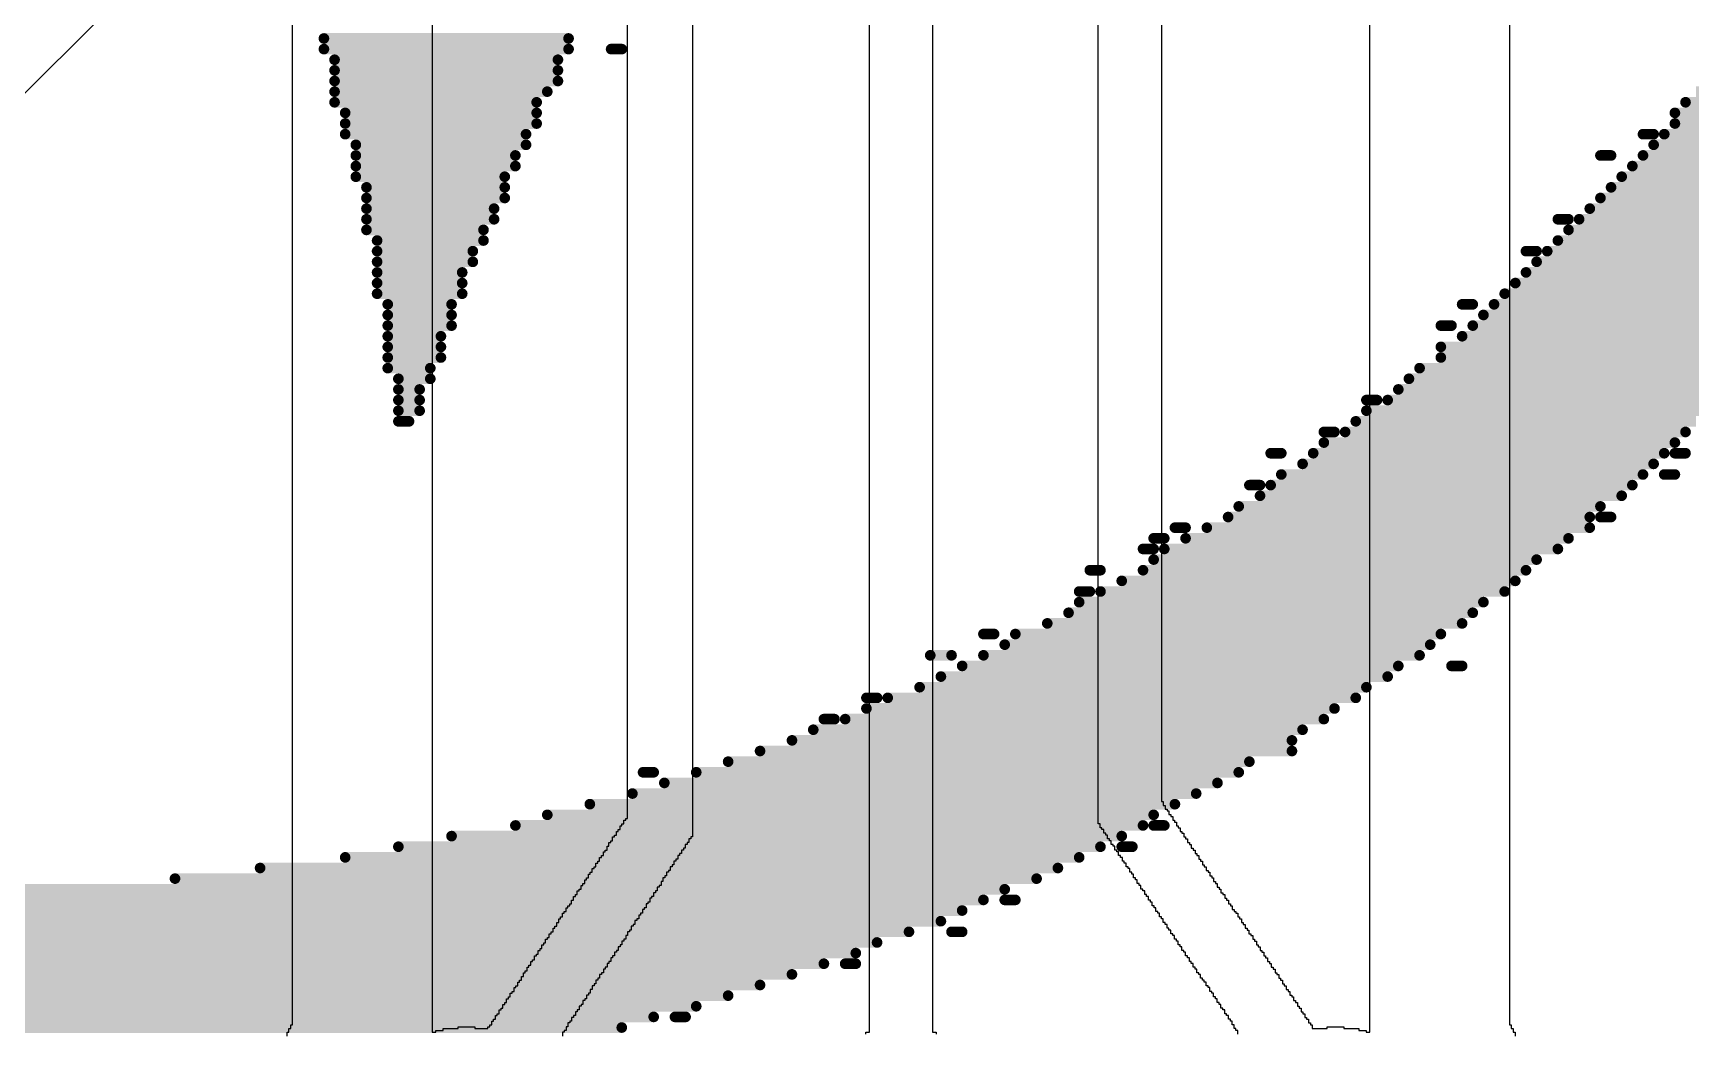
# Model space of a CAD drawing. Header units: inches. Extents: x -0.3 to 9.9, y -0.4 to 5.
# Drawn here: x 2.1827 to 2.3385, y 1.2715 to 1.3655 of the extents above; entities that cross this region are included whole.
import ezdxf

# ---------------------------------------------------------------- set-up
doc = ezdxf.new("R2010")
doc.units = ezdxf.units.IN
doc.header["$MEASUREMENT"] = 0
for name, color, linetype in [('Bottom Layer', 5, 'Continuous'), ('Bottom Overlay', 54, 'Continuous'), ('Top Overlay', 2, 'Continuous')]:
    doc.layers.add(name, color=color, linetype=linetype)

msp = doc.modelspace()

# ---------------------------------------------------------------- linework, layer by layer
at = {"layer": 'Bottom Layer'}
msp.add_line((1.81101, 0.98899), (2.29023, 1.4682), dxfattribs=at)
at = {"layer": 'Bottom Layer', "const_width": 0.015}
msp.add_lwpolyline([(1.802, 0.998), (2.28495, 1.48095)], dxfattribs=at)
at = {"layer": 'Bottom Overlay', "const_width": 0.001}
for points in [[(2.21, 1.365), (2.233, 1.365)], [(2.21, 1.364), (2.233, 1.364)], [(2.237, 1.364), (2.238, 1.364)], [(2.211, 1.363), (2.232, 1.363)], [(2.211, 1.362), (2.232, 1.362)], [(2.211, 1.361), (2.232, 1.361)], [(2.211, 1.36), (2.231, 1.36)], [(2.339, 1.36), (2.367, 1.36)], [(2.211, 1.359), (2.23, 1.359)], [(2.338, 1.359), (2.365, 1.359)], [(2.212, 1.358), (2.23, 1.358)], [(2.212, 1.357), (2.23, 1.357)], [(2.337, 1.358), (2.364, 1.358)], [(2.337, 1.357), (2.363, 1.357)], [(2.212, 1.356), (2.229, 1.356)], [(2.334, 1.356), (2.335, 1.356)], [(2.336, 1.356), (2.363, 1.356)], [(2.213, 1.355), (2.229, 1.355)], [(2.213, 1.354), (2.228, 1.354)], [(2.33, 1.354), (2.331, 1.354)], [(2.334, 1.354), (2.361, 1.354)], [(2.335, 1.355), (2.362, 1.355)], [(2.213, 1.353), (2.228, 1.353)], [(2.333, 1.353), (2.36, 1.353)], [(2.213, 1.352), (2.227, 1.352)], [(2.214, 1.351), (2.227, 1.351)], [(2.331, 1.351), (2.359, 1.351)], [(2.332, 1.352), (2.359, 1.352)], [(2.214, 1.35), (2.227, 1.35)], [(2.33, 1.35), (2.358, 1.35)], [(2.214, 1.349), (2.226, 1.349)], [(2.214, 1.348), (2.226, 1.348)], [(2.326, 1.348), (2.327, 1.348)], [(2.328, 1.348), (2.356, 1.348)], [(2.329, 1.349), (2.357, 1.349)], [(2.214, 1.347), (2.225, 1.347)], [(2.215, 1.346), (2.225, 1.346)], [(2.326, 1.346), (2.355, 1.346)], [(2.327, 1.347), (2.355, 1.347)], [(2.215, 1.345), (2.224, 1.345)], [(2.323, 1.345), (2.324, 1.345)], [(2.325, 1.345), (2.354, 1.345)], [(2.215, 1.344), (2.224, 1.344)], [(2.215, 1.343), (2.223, 1.343)], [(2.323, 1.343), (2.352, 1.343)], [(2.324, 1.344), (2.353, 1.344)], [(2.215, 1.342), (2.223, 1.342)], [(2.322, 1.342), (2.352, 1.342)], [(2.215, 1.341), (2.223, 1.341)], [(2.216, 1.34), (2.222, 1.34)], [(2.317, 1.34), (2.318, 1.34)], [(2.32, 1.34), (2.35, 1.34)], [(2.321, 1.341), (2.351, 1.341)], [(2.216, 1.339), (2.222, 1.339)], [(2.319, 1.339), (2.35, 1.339)], [(2.216, 1.338), (2.222, 1.338)], [(2.216, 1.337), (2.221, 1.337)], [(2.315, 1.338), (2.316, 1.338)], [(2.317, 1.337), (2.347, 1.337)], [(2.318, 1.338), (2.348, 1.338)], [(2.216, 1.336), (2.221, 1.336)], [(2.216, 1.335), (2.221, 1.335)], [(2.315, 1.336), (2.346, 1.336)], [(2.315, 1.335), (2.345, 1.335)], [(2.216, 1.334), (2.22, 1.334)], [(2.313, 1.334), (2.344, 1.334)], [(2.217, 1.333), (2.22, 1.333)], [(2.217, 1.332), (2.219, 1.332)], [(2.311, 1.332), (2.342, 1.332)], [(2.312, 1.333), (2.343, 1.333)], [(2.217, 1.331), (2.219, 1.331)], [(2.308, 1.331), (2.309, 1.331)], [(2.31, 1.331), (2.341, 1.331)], [(2.217, 1.33), (2.219, 1.33)], [(2.217, 1.329), (2.218, 1.329)], [(2.307, 1.329), (2.339, 1.329)], [(2.308, 1.33), (2.34, 1.33)], [(2.304, 1.328), (2.305, 1.328)], [(2.306, 1.328), (2.338, 1.328)], [(2.299, 1.326), (2.3, 1.326)], [(2.303, 1.326), (2.336, 1.326)], [(2.304, 1.327), (2.337, 1.327)], [(2.337, 1.326), (2.338, 1.326)], [(2.302, 1.325), (2.335, 1.325)], [(2.297, 1.323), (2.298, 1.323)], [(2.299, 1.323), (2.333, 1.323)], [(2.3, 1.324), (2.334, 1.324)], [(2.336, 1.324), (2.337, 1.324)], [(2.296, 1.321), (2.33, 1.321)], [(2.298, 1.322), (2.332, 1.322)], [(2.295, 1.32), (2.329, 1.32)], [(2.33, 1.32), (2.331, 1.32)], [(2.288, 1.318), (2.289, 1.318)], [(2.29, 1.319), (2.291, 1.319)], [(2.291, 1.318), (2.327, 1.318)], [(2.293, 1.319), (2.329, 1.319)], [(2.287, 1.317), (2.288, 1.317)], [(2.289, 1.317), (2.326, 1.317)], [(2.282, 1.315), (2.283, 1.315)], [(2.287, 1.315), (2.323, 1.315)], [(2.288, 1.316), (2.324, 1.316)], [(2.285, 1.314), (2.322, 1.314)], [(2.281, 1.313), (2.282, 1.313)], [(2.281, 1.312), (2.319, 1.312)], [(2.283, 1.313), (2.321, 1.313)], [(2.28, 1.311), (2.318, 1.311)], [(2.272, 1.309), (2.273, 1.309)], [(2.275, 1.309), (2.315, 1.309)], [(2.278, 1.31), (2.317, 1.31)], [(2.267, 1.307), (2.269, 1.307)], [(2.272, 1.307), (2.313, 1.307)], [(2.274, 1.308), (2.314, 1.308)], [(2.27, 1.306), (2.311, 1.306)], [(2.316, 1.306), (2.317, 1.306)], [(2.266, 1.304), (2.308, 1.304)], [(2.268, 1.305), (2.31, 1.305)], [(2.261, 1.303), (2.262, 1.303)], [(2.263, 1.303), (2.307, 1.303)], [(2.257, 1.301), (2.258, 1.301)], [(2.259, 1.301), (2.304, 1.301)], [(2.261, 1.302), (2.305, 1.302)], [(2.256, 1.3), (2.302, 1.3)], [(2.251, 1.298), (2.301, 1.298)], [(2.254, 1.299), (2.301, 1.299)], [(2.248, 1.297), (2.297, 1.297)], [(2.24, 1.296), (2.241, 1.296)], [(2.242, 1.295), (2.294, 1.295)], [(2.245, 1.296), (2.296, 1.296)], [(2.235, 1.293), (2.29, 1.293)], [(2.239, 1.294), (2.292, 1.294)], [(2.231, 1.292), (2.288, 1.292)], [(2.222, 1.29), (2.285, 1.29)], [(2.228, 1.291), (2.287, 1.291)], [(2.288, 1.291), (2.289, 1.291)], [(2.217, 1.289), (2.283, 1.289)], [(2.285, 1.289), (2.286, 1.289)], [(2.204, 1.287), (2.279, 1.287)], [(2.212, 1.288), (2.281, 1.288)], [(2.196, 1.286), (2.277, 1.286)], [(2.085, 1.285), (2.274, 1.285)], [(2.086, 1.284), (2.272, 1.284)], [(2.274, 1.284), (2.275, 1.284)], [(2.089, 1.283), (2.27, 1.283)], [(2.092, 1.282), (2.268, 1.282)], [(2.094, 1.281), (2.265, 1.281)], [(2.269, 1.281), (2.27, 1.281)], [(2.096, 1.28), (2.262, 1.28)], [(2.099, 1.279), (2.26, 1.279)], [(2.101, 1.278), (2.257, 1.278)], [(2.259, 1.278), (2.26, 1.278)], [(2.105, 1.277), (2.254, 1.277)], [(2.108, 1.276), (2.251, 1.276)], [(2.111, 1.275), (2.248, 1.275)], [(2.114, 1.274), (2.245, 1.274)], [(2.118, 1.273), (2.241, 1.273)], [(2.243, 1.273), (2.244, 1.273)], [(2.121, 1.272), (2.238, 1.272)]]:
    msp.add_lwpolyline(points, dxfattribs=at)
at = {"layer": 'Bottom Overlay', "const_width": 0.0005}
for points in [[(2.20975, 1.365, 1), (2.21025, 1.365, 1)], [(2.23275, 1.365, 1), (2.23325, 1.365, 1)], [(2.20975, 1.364, 1), (2.21025, 1.364, 1)], [(2.23275, 1.364, 1), (2.23325, 1.364, 1)], [(2.23675, 1.364, 1), (2.23725, 1.364, 1)], [(2.23775, 1.364, 1), (2.23825, 1.364, 1)], [(2.21075, 1.363, 1), (2.21125, 1.363, 1)], [(2.21075, 1.362, 1), (2.21125, 1.362, 1)], [(2.23175, 1.363, 1), (2.23225, 1.363, 1)], [(2.23175, 1.362, 1), (2.23225, 1.362, 1)], [(2.21075, 1.361, 1), (2.21125, 1.361, 1)], [(2.21075, 1.36, 1), (2.21125, 1.36, 1)], [(2.23075, 1.36, 1), (2.23125, 1.36, 1)], [(2.23175, 1.361, 1), (2.23225, 1.361, 1)], [(2.21075, 1.359, 1), (2.21125, 1.359, 1)], [(2.22975, 1.359, 1), (2.23025, 1.359, 1)], [(2.33775, 1.359, 1), (2.33825, 1.359, 1)], [(2.21175, 1.358, 1), (2.21225, 1.358, 1)], [(2.21175, 1.357, 1), (2.21225, 1.357, 1)], [(2.22975, 1.358, 1), (2.23025, 1.358, 1)], [(2.22975, 1.357, 1), (2.23025, 1.357, 1)], [(2.33675, 1.358, 1), (2.33725, 1.358, 1)], [(2.33675, 1.357, 1), (2.33725, 1.357, 1)], [(2.21175, 1.356, 1), (2.21225, 1.356, 1)], [(2.22875, 1.356, 1), (2.22925, 1.356, 1)], [(2.33375, 1.356, 1), (2.33425, 1.356, 1)], [(2.33475, 1.356, 1), (2.33525, 1.356, 1)], [(2.33575, 1.356, 1), (2.33625, 1.356, 1)], [(2.21275, 1.355, 1), (2.21325, 1.355, 1)], [(2.21275, 1.354, 1), (2.21325, 1.354, 1)], [(2.22775, 1.354, 1), (2.22825, 1.354, 1)], [(2.22875, 1.355, 1), (2.22925, 1.355, 1)], [(2.32975, 1.354, 1), (2.33025, 1.354, 1)], [(2.33075, 1.354, 1), (2.33125, 1.354, 1)], [(2.33375, 1.354, 1), (2.33425, 1.354, 1)], [(2.33475, 1.355, 1), (2.33525, 1.355, 1)], [(2.21275, 1.353, 1), (2.21325, 1.353, 1)], [(2.22775, 1.353, 1), (2.22825, 1.353, 1)], [(2.33275, 1.353, 1), (2.33325, 1.353, 1)], [(2.21275, 1.352, 1), (2.21325, 1.352, 1)], [(2.21375, 1.351, 1), (2.21425, 1.351, 1)], [(2.22675, 1.352, 1), (2.22725, 1.352, 1)], [(2.22675, 1.351, 1), (2.22725, 1.351, 1)], [(2.33075, 1.351, 1), (2.33125, 1.351, 1)], [(2.33175, 1.352, 1), (2.33225, 1.352, 1)], [(2.21375, 1.35, 1), (2.21425, 1.35, 1)], [(2.22675, 1.35, 1), (2.22725, 1.35, 1)], [(2.32975, 1.35, 1), (2.33025, 1.35, 1)], [(2.21375, 1.349, 1), (2.21425, 1.349, 1)], [(2.21375, 1.348, 1), (2.21425, 1.348, 1)], [(2.22575, 1.349, 1), (2.22625, 1.349, 1)], [(2.22575, 1.348, 1), (2.22625, 1.348, 1)], [(2.32575, 1.348, 1), (2.32625, 1.348, 1)], [(2.32675, 1.348, 1), (2.32725, 1.348, 1)], [(2.32775, 1.348, 1), (2.32825, 1.348, 1)], [(2.32875, 1.349, 1), (2.32925, 1.349, 1)], [(2.21375, 1.347, 1), (2.21425, 1.347, 1)], [(2.21475, 1.346, 1), (2.21525, 1.346, 1)], [(2.22475, 1.347, 1), (2.22525, 1.347, 1)], [(2.22475, 1.346, 1), (2.22525, 1.346, 1)], [(2.32575, 1.346, 1), (2.32625, 1.346, 1)], [(2.32675, 1.347, 1), (2.32725, 1.347, 1)], [(2.21475, 1.345, 1), (2.21525, 1.345, 1)], [(2.22375, 1.345, 1), (2.22425, 1.345, 1)], [(2.32275, 1.345, 1), (2.32325, 1.345, 1)], [(2.32375, 1.345, 1), (2.32425, 1.345, 1)], [(2.32475, 1.345, 1), (2.32525, 1.345, 1)], [(2.21475, 1.344, 1), (2.21525, 1.344, 1)], [(2.21475, 1.343, 1), (2.21525, 1.343, 1)], [(2.22275, 1.343, 1), (2.22325, 1.343, 1)], [(2.22375, 1.344, 1), (2.22425, 1.344, 1)], [(2.32275, 1.343, 1), (2.32325, 1.343, 1)], [(2.32375, 1.344, 1), (2.32425, 1.344, 1)], [(2.21475, 1.342, 1), (2.21525, 1.342, 1)], [(2.22275, 1.342, 1), (2.22325, 1.342, 1)], [(2.32175, 1.342, 1), (2.32225, 1.342, 1)], [(2.21475, 1.341, 1), (2.21525, 1.341, 1)], [(2.21575, 1.34, 1), (2.21625, 1.34, 1)], [(2.22175, 1.34, 1), (2.22225, 1.34, 1)], [(2.22275, 1.341, 1), (2.22325, 1.341, 1)], [(2.31675, 1.34, 1), (2.31725, 1.34, 1)], [(2.31775, 1.34, 1), (2.31825, 1.34, 1)], [(2.31975, 1.34, 1), (2.32025, 1.34, 1)], [(2.32075, 1.341, 1), (2.32125, 1.341, 1)], [(2.21575, 1.339, 1), (2.21625, 1.339, 1)], [(2.22175, 1.339, 1), (2.22225, 1.339, 1)], [(2.31875, 1.339, 1), (2.31925, 1.339, 1)], [(2.21575, 1.338, 1), (2.21625, 1.338, 1)], [(2.21575, 1.337, 1), (2.21625, 1.337, 1)], [(2.22075, 1.337, 1), (2.22125, 1.337, 1)], [(2.22175, 1.338, 1), (2.22225, 1.338, 1)], [(2.31475, 1.338, 1), (2.31525, 1.338, 1)], [(2.31575, 1.338, 1), (2.31625, 1.338, 1)], [(2.31675, 1.337, 1), (2.31725, 1.337, 1)], [(2.31775, 1.338, 1), (2.31825, 1.338, 1)], [(2.21575, 1.336, 1), (2.21625, 1.336, 1)], [(2.21575, 1.335, 1), (2.21625, 1.335, 1)], [(2.22075, 1.336, 1), (2.22125, 1.336, 1)], [(2.22075, 1.335, 1), (2.22125, 1.335, 1)], [(2.31475, 1.336, 1), (2.31525, 1.336, 1)], [(2.31475, 1.335, 1), (2.31525, 1.335, 1)], [(2.21575, 1.334, 1), (2.21625, 1.334, 1)], [(2.21975, 1.334, 1), (2.22025, 1.334, 1)], [(2.31275, 1.334, 1), (2.31325, 1.334, 1)], [(2.21675, 1.333, 1), (2.21725, 1.333, 1)], [(2.21675, 1.332, 1), (2.21725, 1.332, 1)], [(2.21875, 1.332, 1), (2.21925, 1.332, 1)], [(2.21975, 1.333, 1), (2.22025, 1.333, 1)], [(2.31075, 1.332, 1), (2.31125, 1.332, 1)], [(2.31175, 1.333, 1), (2.31225, 1.333, 1)], [(2.21675, 1.331, 1), (2.21725, 1.331, 1)], [(2.21875, 1.331, 1), (2.21925, 1.331, 1)], [(2.30775, 1.331, 1), (2.30825, 1.331, 1)], [(2.30875, 1.331, 1), (2.30925, 1.331, 1)], [(2.30975, 1.331, 1), (2.31025, 1.331, 1)], [(2.21675, 1.33, 1), (2.21725, 1.33, 1)], [(2.21675, 1.329, 1), (2.21725, 1.329, 1)], [(2.21775, 1.329, 1), (2.21825, 1.329, 1)], [(2.21875, 1.33, 1), (2.21925, 1.33, 1)], [(2.30675, 1.329, 1), (2.30725, 1.329, 1)], [(2.30775, 1.33, 1), (2.30825, 1.33, 1)], [(2.30375, 1.328, 1), (2.30425, 1.328, 1)], [(2.30475, 1.328, 1), (2.30525, 1.328, 1)], [(2.30575, 1.328, 1), (2.30625, 1.328, 1)], [(2.33775, 1.328, 1), (2.33825, 1.328, 1)], [(2.29875, 1.326, 1), (2.29925, 1.326, 1)], [(2.29975, 1.326, 1), (2.30025, 1.326, 1)], [(2.30275, 1.326, 1), (2.30325, 1.326, 1)], [(2.30375, 1.327, 1), (2.30425, 1.327, 1)], [(2.33575, 1.326, 1), (2.33625, 1.326, 1)], [(2.33675, 1.327, 1), (2.33725, 1.327, 1)], [(2.33675, 1.326, 1), (2.33725, 1.326, 1)], [(2.33775, 1.326, 1), (2.33825, 1.326, 1)], [(2.30175, 1.325, 1), (2.30225, 1.325, 1)], [(2.33475, 1.325, 1), (2.33525, 1.325, 1)], [(2.29675, 1.323, 1), (2.29725, 1.323, 1)], [(2.29775, 1.323, 1), (2.29825, 1.323, 1)], [(2.29875, 1.323, 1), (2.29925, 1.323, 1)], [(2.29975, 1.324, 1), (2.30025, 1.324, 1)], [(2.33275, 1.323, 1), (2.33325, 1.323, 1)], [(2.33375, 1.324, 1), (2.33425, 1.324, 1)], [(2.33575, 1.324, 1), (2.33625, 1.324, 1)], [(2.33675, 1.324, 1), (2.33725, 1.324, 1)], [(2.29575, 1.321, 1), (2.29625, 1.321, 1)], [(2.29775, 1.322, 1), (2.29825, 1.322, 1)], [(2.32975, 1.321, 1), (2.33025, 1.321, 1)], [(2.33175, 1.322, 1), (2.33225, 1.322, 1)], [(2.29475, 1.32, 1), (2.29525, 1.32, 1)], [(2.32875, 1.32, 1), (2.32925, 1.32, 1)], [(2.32975, 1.32, 1), (2.33025, 1.32, 1)], [(2.33075, 1.32, 1), (2.33125, 1.32, 1)], [(2.28775, 1.318, 1), (2.28825, 1.318, 1)], [(2.28875, 1.318, 1), (2.28925, 1.318, 1)], [(2.28975, 1.319, 1), (2.29025, 1.319, 1)], [(2.29075, 1.319, 1), (2.29125, 1.319, 1)], [(2.29075, 1.318, 1), (2.29125, 1.318, 1)], [(2.29275, 1.319, 1), (2.29325, 1.319, 1)], [(2.32675, 1.318, 1), (2.32725, 1.318, 1)], [(2.32875, 1.319, 1), (2.32925, 1.319, 1)], [(2.28675, 1.317, 1), (2.28725, 1.317, 1)], [(2.28775, 1.317, 1), (2.28825, 1.317, 1)], [(2.28875, 1.317, 1), (2.28925, 1.317, 1)], [(2.32575, 1.317, 1), (2.32625, 1.317, 1)], [(2.28175, 1.315, 1), (2.28225, 1.315, 1)], [(2.28275, 1.315, 1), (2.28325, 1.315, 1)], [(2.28675, 1.315, 1), (2.28725, 1.315, 1)], [(2.28775, 1.316, 1), (2.28825, 1.316, 1)], [(2.32275, 1.315, 1), (2.32325, 1.315, 1)], [(2.32375, 1.316, 1), (2.32425, 1.316, 1)], [(2.28475, 1.314, 1), (2.28525, 1.314, 1)], [(2.32175, 1.314, 1), (2.32225, 1.314, 1)], [(2.28075, 1.313, 1), (2.28125, 1.313, 1)], [(2.28075, 1.312, 1), (2.28125, 1.312, 1)], [(2.28175, 1.313, 1), (2.28225, 1.313, 1)], [(2.28275, 1.313, 1), (2.28325, 1.313, 1)], [(2.31875, 1.312, 1), (2.31925, 1.312, 1)], [(2.32075, 1.313, 1), (2.32125, 1.313, 1)], [(2.27975, 1.311, 1), (2.28025, 1.311, 1)], [(2.31775, 1.311, 1), (2.31825, 1.311, 1)], [(2.27175, 1.309, 1), (2.27225, 1.309, 1)], [(2.27275, 1.309, 1), (2.27325, 1.309, 1)], [(2.27475, 1.309, 1), (2.27525, 1.309, 1)], [(2.27775, 1.31, 1), (2.27825, 1.31, 1)], [(2.31475, 1.309, 1), (2.31525, 1.309, 1)], [(2.31675, 1.31, 1), (2.31725, 1.31, 1)], [(2.26675, 1.307, 1), (2.26725, 1.307, 1)], [(2.26875, 1.307, 1), (2.26925, 1.307, 1)], [(2.27175, 1.307, 1), (2.27225, 1.307, 1)], [(2.27375, 1.308, 1), (2.27425, 1.308, 1)], [(2.31275, 1.307, 1), (2.31325, 1.307, 1)], [(2.31375, 1.308, 1), (2.31425, 1.308, 1)], [(2.26975, 1.306, 1), (2.27025, 1.306, 1)], [(2.31075, 1.306, 1), (2.31125, 1.306, 1)], [(2.31575, 1.306, 1), (2.31625, 1.306, 1)], [(2.31675, 1.306, 1), (2.31725, 1.306, 1)], [(2.26575, 1.304, 1), (2.26625, 1.304, 1)], [(2.26775, 1.305, 1), (2.26825, 1.305, 1)], [(2.30775, 1.304, 1), (2.30825, 1.304, 1)], [(2.30975, 1.305, 1), (2.31025, 1.305, 1)], [(2.26075, 1.303, 1), (2.26125, 1.303, 1)], [(2.26175, 1.303, 1), (2.26225, 1.303, 1)], [(2.26275, 1.303, 1), (2.26325, 1.303, 1)], [(2.30675, 1.303, 1), (2.30725, 1.303, 1)], [(2.25675, 1.301, 1), (2.25725, 1.301, 1)], [(2.25775, 1.301, 1), (2.25825, 1.301, 1)], [(2.25875, 1.301, 1), (2.25925, 1.301, 1)], [(2.26075, 1.302, 1), (2.26125, 1.302, 1)], [(2.30375, 1.301, 1), (2.30425, 1.301, 1)], [(2.30475, 1.302, 1), (2.30525, 1.302, 1)], [(2.25575, 1.3, 1), (2.25625, 1.3, 1)], [(2.30175, 1.3, 1), (2.30225, 1.3, 1)], [(2.25075, 1.298, 1), (2.25125, 1.298, 1)], [(2.25375, 1.299, 1), (2.25425, 1.299, 1)], [(2.30075, 1.299, 1), (2.30125, 1.299, 1)], [(2.30075, 1.298, 1), (2.30125, 1.298, 1)], [(2.24775, 1.297, 1), (2.24825, 1.297, 1)], [(2.29675, 1.297, 1), (2.29725, 1.297, 1)], [(2.23975, 1.296, 1), (2.24025, 1.296, 1)], [(2.24075, 1.296, 1), (2.24125, 1.296, 1)], [(2.24175, 1.295, 1), (2.24225, 1.295, 1)], [(2.24475, 1.296, 1), (2.24525, 1.296, 1)], [(2.29375, 1.295, 1), (2.29425, 1.295, 1)], [(2.29575, 1.296, 1), (2.29625, 1.296, 1)], [(2.23475, 1.293, 1), (2.23525, 1.293, 1)], [(2.23875, 1.294, 1), (2.23925, 1.294, 1)], [(2.28975, 1.293, 1), (2.29025, 1.293, 1)], [(2.29175, 1.294, 1), (2.29225, 1.294, 1)], [(2.23075, 1.292, 1), (2.23125, 1.292, 1)], [(2.28775, 1.292, 1), (2.28825, 1.292, 1)], [(2.22175, 1.29, 1), (2.22225, 1.29, 1)], [(2.22775, 1.291, 1), (2.22825, 1.291, 1)], [(2.28475, 1.29, 1), (2.28525, 1.29, 1)], [(2.28675, 1.291, 1), (2.28725, 1.291, 1)], [(2.28775, 1.291, 1), (2.28825, 1.291, 1)], [(2.28875, 1.291, 1), (2.28925, 1.291, 1)], [(2.21675, 1.289, 1), (2.21725, 1.289, 1)], [(2.28275, 1.289, 1), (2.28325, 1.289, 1)], [(2.28475, 1.289, 1), (2.28525, 1.289, 1)], [(2.28575, 1.289, 1), (2.28625, 1.289, 1)], [(2.20375, 1.287, 1), (2.20425, 1.287, 1)], [(2.21175, 1.288, 1), (2.21225, 1.288, 1)], [(2.27875, 1.287, 1), (2.27925, 1.287, 1)], [(2.28075, 1.288, 1), (2.28125, 1.288, 1)], [(2.19575, 1.286, 1), (2.19625, 1.286, 1)], [(2.27675, 1.286, 1), (2.27725, 1.286, 1)], [(2.27175, 1.284, 1), (2.27225, 1.284, 1)], [(2.27375, 1.285, 1), (2.27425, 1.285, 1)], [(2.27375, 1.284, 1), (2.27425, 1.284, 1)], [(2.27475, 1.284, 1), (2.27525, 1.284, 1)], [(2.26975, 1.283, 1), (2.27025, 1.283, 1)], [(2.26475, 1.281, 1), (2.26525, 1.281, 1)], [(2.26775, 1.282, 1), (2.26825, 1.282, 1)], [(2.26875, 1.281, 1), (2.26925, 1.281, 1)], [(2.26975, 1.281, 1), (2.27025, 1.281, 1)], [(2.25975, 1.279, 1), (2.26025, 1.279, 1)], [(2.26175, 1.28, 1), (2.26225, 1.28, 1)], [(2.25675, 1.278, 1), (2.25725, 1.278, 1)], [(2.25875, 1.278, 1), (2.25925, 1.278, 1)], [(2.25975, 1.278, 1), (2.26025, 1.278, 1)], [(2.25075, 1.276, 1), (2.25125, 1.276, 1)], [(2.25375, 1.277, 1), (2.25425, 1.277, 1)], [(2.24775, 1.275, 1), (2.24825, 1.275, 1)], [(2.24075, 1.273, 1), (2.24125, 1.273, 1)], [(2.24275, 1.273, 1), (2.24325, 1.273, 1)], [(2.24375, 1.273, 1), (2.24425, 1.273, 1)], [(2.24475, 1.274, 1), (2.24525, 1.274, 1)], [(2.23775, 1.272, 1), (2.23825, 1.272, 1)]]:
    msp.add_lwpolyline(points, format="xyb", close=True, dxfattribs=at)
at = {"layer": 'Top Overlay'}
for p, q in [((2.20706, 1.27225), (2.20706, 1.41935)), ((2.22018, 1.41935), (2.22018, 1.30321)), ((2.23854, 1.29167), (2.23854, 1.41935)), ((2.24466, 1.41935), (2.24466, 1.28992)), ((2.32144, 1.41935), (2.32144, 1.27225)), ((2.26128, 1.27155), (2.26128, 1.40658)), ((2.26722, 1.40658), (2.26722, 1.27155)), ((2.28279, 1.29114), (2.28279, 1.40658)), ((2.28874, 1.40658), (2.28874, 1.29324)), ((2.30833, 1.27155), (2.30833, 1.38069)), ((2.22018, 1.30321), (2.22018, 1.30304)), ((2.22018, 1.30304), (2.22018, 1.27155)), ((2.28874, 1.29324), (2.28891, 1.29324)), ((2.28891, 1.29324), (2.28891, 1.29289)), ((2.28891, 1.29289), (2.28909, 1.29289)), ((2.28909, 1.29289), (2.28909, 1.29254)), ((2.28909, 1.29254), (2.28926, 1.29254)), ((2.28926, 1.29254), (2.28926, 1.29237)), ((2.28926, 1.29237), (2.28944, 1.29237)), ((2.28944, 1.29237), (2.28944, 1.29202)), ((2.28944, 1.29202), (2.28961, 1.29202)), ((2.28961, 1.29202), (2.28961, 1.29184)), ((2.23749, 1.29009), (2.23749, 1.29044)), ((2.23749, 1.29044), (2.23767, 1.29044)), ((2.23767, 1.29044), (2.23767, 1.29062)), ((2.23767, 1.29062), (2.23784, 1.29062)), ((2.23784, 1.29062), (2.23784, 1.29097)), ((2.23784, 1.29097), (2.23802, 1.29097)), ((2.23802, 1.29097), (2.23802, 1.29114)), ((2.23802, 1.29114), (2.23819, 1.29114)), ((2.23819, 1.29114), (2.23819, 1.29149)), ((2.23819, 1.29149), (2.23837, 1.29149)), ((2.23837, 1.29149), (2.23837, 1.29167)), ((2.23837, 1.29167), (2.23854, 1.29167)), ((2.28297, 1.29114), (2.28279, 1.29114)), ((2.28297, 1.29079), (2.28297, 1.29114)), ((2.28314, 1.29079), (2.28297, 1.29079)), ((2.28314, 1.29062), (2.28314, 1.29079)), ((2.28332, 1.29062), (2.28314, 1.29062)), ((2.28332, 1.29027), (2.28332, 1.29062)), ((2.28961, 1.29184), (2.28979, 1.29184)), ((2.28979, 1.29184), (2.28979, 1.29149)), ((2.28979, 1.29149), (2.28996, 1.29149)), ((2.28996, 1.29149), (2.28996, 1.29132)), ((2.28996, 1.29132), (2.29014, 1.29132)), ((2.29014, 1.29132), (2.29014, 1.29097)), ((2.29014, 1.29097), (2.29031, 1.29097)), ((2.29031, 1.29097), (2.29031, 1.29079)), ((2.29031, 1.29079), (2.29049, 1.29079)), ((2.29049, 1.29079), (2.29049, 1.29044)), ((2.29049, 1.29044), (2.29066, 1.29044)), ((2.29066, 1.29044), (2.29066, 1.29027)), ((2.23662, 1.28869), (2.23662, 1.28904)), ((2.23662, 1.28904), (2.23679, 1.28904)), ((2.23679, 1.28904), (2.23679, 1.28939)), ((2.23679, 1.28939), (2.23697, 1.28939)), ((2.23697, 1.28939), (2.23697, 1.28957)), ((2.23697, 1.28957), (2.23714, 1.28957)), ((2.23714, 1.28957), (2.23714, 1.28992)), ((2.23714, 1.28992), (2.23732, 1.28992)), ((2.23732, 1.28992), (2.23732, 1.29009)), ((2.23732, 1.29009), (2.23749, 1.29009)), ((2.24396, 1.28887), (2.24379, 1.28887)), ((2.24379, 1.28887), (2.24379, 1.28869)), ((2.24414, 1.28922), (2.24396, 1.28922)), ((2.24396, 1.28922), (2.24396, 1.28887)), ((2.24431, 1.28939), (2.24414, 1.28939)), ((2.24414, 1.28939), (2.24414, 1.28922)), ((2.24449, 1.28974), (2.24431, 1.28974)), ((2.24431, 1.28974), (2.24431, 1.28939)), ((2.24466, 1.28992), (2.24449, 1.28992)), ((2.24449, 1.28992), (2.24449, 1.28974)), ((2.28349, 1.29027), (2.28332, 1.29027)), ((2.28349, 1.29009), (2.28349, 1.29027)), ((2.28367, 1.29009), (2.28349, 1.29009)), ((2.28367, 1.28974), (2.28367, 1.29009)), ((2.28384, 1.28974), (2.28367, 1.28974)), ((2.28384, 1.28957), (2.28384, 1.28974)), ((2.28402, 1.28957), (2.28384, 1.28957)), ((2.28402, 1.28922), (2.28402, 1.28957)), ((2.28419, 1.28922), (2.28402, 1.28922)), ((2.28419, 1.28904), (2.28419, 1.28922)), ((2.28436, 1.28904), (2.28419, 1.28904)), ((2.28436, 1.28869), (2.28436, 1.28904)), ((2.29066, 1.29027), (2.29084, 1.29027)), ((2.29084, 1.29027), (2.29084, 1.28992)), ((2.29084, 1.28992), (2.29101, 1.28992)), ((2.29101, 1.28992), (2.29101, 1.28974)), ((2.29101, 1.28974), (2.29119, 1.28974)), ((2.29119, 1.28974), (2.29119, 1.28939)), ((2.29119, 1.28939), (2.29136, 1.28939)), ((2.29136, 1.28939), (2.29136, 1.28922)), ((2.29136, 1.28922), (2.29154, 1.28922)), ((2.29154, 1.28922), (2.29154, 1.28887)), ((2.29154, 1.28887), (2.29171, 1.28887)), ((2.29171, 1.28887), (2.29171, 1.28869)), ((2.23557, 1.28712), (2.23557, 1.28747)), ((2.23557, 1.28747), (2.23574, 1.28747)), ((2.23574, 1.28747), (2.23574, 1.28765)), ((2.23574, 1.28765), (2.23592, 1.28765)), ((2.23592, 1.28765), (2.23592, 1.288)), ((2.23592, 1.288), (2.23609, 1.288)), ((2.23609, 1.288), (2.23609, 1.28817)), ((2.23609, 1.28817), (2.23627, 1.28817)), ((2.23627, 1.28817), (2.23627, 1.28852)), ((2.23627, 1.28852), (2.23644, 1.28852)), ((2.23644, 1.28852), (2.23644, 1.28869)), ((2.23644, 1.28869), (2.23662, 1.28869)), ((2.24291, 1.2873), (2.24274, 1.2873)), ((2.24274, 1.2873), (2.24274, 1.28712)), ((2.24309, 1.28765), (2.24291, 1.28765)), ((2.24291, 1.28765), (2.24291, 1.2873)), ((2.24326, 1.28782), (2.24309, 1.28782)), ((2.24309, 1.28782), (2.24309, 1.28765)), ((2.24344, 1.28817), (2.24326, 1.28817)), ((2.24326, 1.28817), (2.24326, 1.28782)), ((2.24361, 1.28835), (2.24344, 1.28835)), ((2.24344, 1.28835), (2.24344, 1.28817)), ((2.24379, 1.28869), (2.24361, 1.28869)), ((2.24361, 1.28869), (2.24361, 1.28835)), ((2.28454, 1.28869), (2.28436, 1.28869)), ((2.28454, 1.28852), (2.28454, 1.28869)), ((2.28471, 1.28852), (2.28454, 1.28852)), ((2.28471, 1.28817), (2.28471, 1.28852)), ((2.28489, 1.28817), (2.28471, 1.28817)), ((2.28489, 1.288), (2.28489, 1.28817)), ((2.28506, 1.288), (2.28489, 1.288)), ((2.28506, 1.28765), (2.28506, 1.288)), ((2.28524, 1.28765), (2.28506, 1.28765)), ((2.28524, 1.28747), (2.28524, 1.28765)), ((2.28541, 1.28747), (2.28524, 1.28747)), ((2.28541, 1.28712), (2.28541, 1.28747)), ((2.29171, 1.28869), (2.29189, 1.28869)), ((2.29189, 1.28869), (2.29189, 1.28835)), ((2.29189, 1.28835), (2.29206, 1.28835)), ((2.29206, 1.28835), (2.29206, 1.28817)), ((2.29206, 1.28817), (2.29224, 1.28817)), ((2.29224, 1.28817), (2.29224, 1.28782)), ((2.29224, 1.28782), (2.29241, 1.28782)), ((2.29241, 1.28782), (2.29241, 1.28765)), ((2.29241, 1.28765), (2.29259, 1.28765)), ((2.29259, 1.28765), (2.29259, 1.2873)), ((2.29259, 1.2873), (2.29276, 1.2873)), ((2.29276, 1.2873), (2.29276, 1.28712)), ((2.23452, 1.28555), (2.23452, 1.2859)), ((2.23452, 1.2859), (2.23469, 1.2859)), ((2.23469, 1.2859), (2.23469, 1.28607)), ((2.23469, 1.28607), (2.23487, 1.28607)), ((2.23487, 1.28607), (2.23487, 1.28642)), ((2.23487, 1.28642), (2.23504, 1.28642)), ((2.23504, 1.28642), (2.23504, 1.2866)), ((2.23504, 1.2866), (2.23522, 1.2866)), ((2.23522, 1.2866), (2.23522, 1.28695)), ((2.23522, 1.28695), (2.23539, 1.28695)), ((2.23539, 1.28695), (2.23539, 1.28712)), ((2.23539, 1.28712), (2.23557, 1.28712)), ((2.24186, 1.28572), (2.24169, 1.28572)), ((2.24169, 1.28572), (2.24169, 1.28537)), ((2.24204, 1.28607), (2.24186, 1.28607)), ((2.24186, 1.28607), (2.24186, 1.28572)), ((2.24221, 1.28625), (2.24204, 1.28625)), ((2.24204, 1.28625), (2.24204, 1.28607)), ((2.24239, 1.2866), (2.24221, 1.2866)), ((2.24221, 1.2866), (2.24221, 1.28625)), ((2.24256, 1.28677), (2.24239, 1.28677)), ((2.24239, 1.28677), (2.24239, 1.2866)), ((2.24274, 1.28712), (2.24256, 1.28712)), ((2.24256, 1.28712), (2.24256, 1.28677)), ((2.28559, 1.28712), (2.28541, 1.28712)), ((2.28559, 1.28695), (2.28559, 1.28712)), ((2.28576, 1.28695), (2.28559, 1.28695)), ((2.28576, 1.2866), (2.28576, 1.28695)), ((2.28594, 1.2866), (2.28576, 1.2866)), ((2.28594, 1.28642), (2.28594, 1.2866)), ((2.28611, 1.28642), (2.28594, 1.28642)), ((2.28611, 1.28607), (2.28611, 1.28642)), ((2.28629, 1.28607), (2.28611, 1.28607)), ((2.28629, 1.2859), (2.28629, 1.28607)), ((2.28646, 1.2859), (2.28629, 1.2859)), ((2.28646, 1.28555), (2.28646, 1.2859)), ((2.29276, 1.28712), (2.29294, 1.28712)), ((2.29294, 1.28712), (2.29294, 1.28677)), ((2.29294, 1.28677), (2.29311, 1.28677)), ((2.29311, 1.28677), (2.29311, 1.2866)), ((2.29311, 1.2866), (2.29329, 1.2866)), ((2.29329, 1.2866), (2.29329, 1.28625)), ((2.29329, 1.28625), (2.29346, 1.28625)), ((2.29346, 1.28625), (2.29346, 1.28607)), ((2.29346, 1.28607), (2.29363, 1.28607)), ((2.29363, 1.28607), (2.29363, 1.28572)), ((2.29363, 1.28572), (2.29381, 1.28572)), ((2.29381, 1.28572), (2.29381, 1.28555)), ((2.23347, 1.28397), (2.23347, 1.28432)), ((2.23347, 1.28432), (2.23364, 1.28432)), ((2.23364, 1.28432), (2.23364, 1.2845)), ((2.23364, 1.2845), (2.23382, 1.2845)), ((2.23382, 1.2845), (2.23382, 1.28485)), ((2.23382, 1.28485), (2.23399, 1.28485)), ((2.23399, 1.28485), (2.23399, 1.28502)), ((2.23399, 1.28502), (2.23417, 1.28502)), ((2.23417, 1.28502), (2.23417, 1.28537)), ((2.23417, 1.28537), (2.23434, 1.28537)), ((2.23434, 1.28537), (2.23434, 1.28555)), ((2.23434, 1.28555), (2.23452, 1.28555)), ((2.24081, 1.28415), (2.24064, 1.28415)), ((2.24064, 1.28415), (2.24064, 1.2838)), ((2.24099, 1.28432), (2.24081, 1.28432)), ((2.24081, 1.28432), (2.24081, 1.28415)), ((2.24116, 1.28467), (2.24099, 1.28467)), ((2.24099, 1.28467), (2.24099, 1.28432)), ((2.24134, 1.28485), (2.24116, 1.28485)), ((2.24116, 1.28485), (2.24116, 1.28467)), ((2.24151, 1.2852), (2.24134, 1.2852)), ((2.24134, 1.2852), (2.24134, 1.28485)), ((2.24169, 1.28537), (2.24151, 1.28537)), ((2.24151, 1.28537), (2.24151, 1.2852)), ((2.28664, 1.28555), (2.28646, 1.28555)), ((2.28664, 1.28537), (2.28664, 1.28555)), ((2.28681, 1.28537), (2.28664, 1.28537)), ((2.28681, 1.28502), (2.28681, 1.28537)), ((2.28699, 1.28502), (2.28681, 1.28502)), ((2.28699, 1.28485), (2.28699, 1.28502)), ((2.28716, 1.28485), (2.28699, 1.28485)), ((2.28716, 1.2845), (2.28716, 1.28485)), ((2.28734, 1.2845), (2.28716, 1.2845)), ((2.28734, 1.28432), (2.28734, 1.2845)), ((2.28751, 1.28432), (2.28734, 1.28432)), ((2.28751, 1.28397), (2.28751, 1.28432)), ((2.29381, 1.28555), (2.29398, 1.28555)), ((2.29398, 1.28555), (2.29398, 1.2852)), ((2.29398, 1.2852), (2.29416, 1.2852)), ((2.29416, 1.2852), (2.29416, 1.28502)), ((2.29416, 1.28502), (2.29433, 1.28502)), ((2.29433, 1.28502), (2.29433, 1.28467)), ((2.29433, 1.28467), (2.29451, 1.28467)), ((2.29451, 1.28467), (2.29451, 1.2845)), ((2.29451, 1.2845), (2.29468, 1.2845)), ((2.29468, 1.2845), (2.29468, 1.28415)), ((2.29468, 1.28415), (2.29486, 1.28415)), ((2.29486, 1.28415), (2.29486, 1.28397)), ((2.23242, 1.2824), (2.23242, 1.28275)), ((2.23242, 1.28275), (2.23259, 1.28275)), ((2.23259, 1.28275), (2.23259, 1.28292)), ((2.23259, 1.28292), (2.23277, 1.28292)), ((2.23277, 1.28292), (2.23277, 1.28327)), ((2.23277, 1.28327), (2.23294, 1.28327)), ((2.23294, 1.28327), (2.23294, 1.28345)), ((2.23294, 1.28345), (2.23312, 1.28345)), ((2.23312, 1.28345), (2.23312, 1.28362)), ((2.23312, 1.28362), (2.23329, 1.28362)), ((2.23329, 1.28362), (2.23329, 1.28397)), ((2.23329, 1.28397), (2.23347, 1.28397)), ((2.23976, 1.28257), (2.23959, 1.28257)), ((2.23959, 1.28257), (2.23959, 1.28222)), ((2.23994, 1.28275), (2.23976, 1.28275)), ((2.23976, 1.28275), (2.23976, 1.28257)), ((2.24011, 1.2831), (2.23994, 1.2831)), ((2.23994, 1.2831), (2.23994, 1.28275)), ((2.24029, 1.28327), (2.24011, 1.28327)), ((2.24011, 1.28327), (2.24011, 1.2831)), ((2.24046, 1.28362), (2.24029, 1.28362)), ((2.24029, 1.28362), (2.24029, 1.28327)), ((2.24064, 1.2838), (2.24046, 1.2838)), ((2.24046, 1.2838), (2.24046, 1.28362)), ((2.28769, 1.28397), (2.28751, 1.28397)), ((2.28769, 1.2838), (2.28769, 1.28397)), ((2.28786, 1.2838), (2.28769, 1.2838)), ((2.28786, 1.28345), (2.28786, 1.2838)), ((2.28804, 1.28345), (2.28786, 1.28345)), ((2.28804, 1.28327), (2.28804, 1.28345)), ((2.28821, 1.28327), (2.28804, 1.28327)), ((2.28821, 1.28292), (2.28821, 1.28327)), ((2.28839, 1.28292), (2.28821, 1.28292)), ((2.28839, 1.28275), (2.28839, 1.28292)), ((2.28856, 1.28275), (2.28839, 1.28275)), ((2.28856, 1.2824), (2.28856, 1.28275)), ((2.29486, 1.28397), (2.29503, 1.28397)), ((2.29503, 1.28397), (2.29503, 1.28362)), ((2.29503, 1.28362), (2.29521, 1.28362)), ((2.29521, 1.28362), (2.29521, 1.28345)), ((2.29521, 1.28345), (2.29538, 1.28345)), ((2.29538, 1.28345), (2.29538, 1.2831)), ((2.29538, 1.2831), (2.29556, 1.2831)), ((2.29556, 1.2831), (2.29556, 1.28292)), ((2.29556, 1.28292), (2.29573, 1.28292)), ((2.29573, 1.28292), (2.29573, 1.28275)), ((2.29573, 1.28275), (2.29591, 1.28275)), ((2.29591, 1.28275), (2.29591, 1.2824)), ((2.23137, 1.28082), (2.23137, 1.281)), ((2.23137, 1.281), (2.23154, 1.281)), ((2.23154, 1.281), (2.23154, 1.28135)), ((2.23154, 1.28135), (2.23172, 1.28135)), ((2.23172, 1.28135), (2.23172, 1.28152)), ((2.23172, 1.28152), (2.23189, 1.28152)), ((2.23189, 1.28152), (2.23189, 1.28187)), ((2.23189, 1.28187), (2.23207, 1.28187)), ((2.23207, 1.28187), (2.23207, 1.28222)), ((2.23207, 1.28222), (2.23224, 1.28222)), ((2.23224, 1.28222), (2.23224, 1.2824)), ((2.23224, 1.2824), (2.23242, 1.2824)), ((2.23872, 1.281), (2.23854, 1.281)), ((2.23854, 1.281), (2.23854, 1.28065)), ((2.23889, 1.28117), (2.23872, 1.28117)), ((2.23872, 1.28117), (2.23872, 1.281)), ((2.23906, 1.28152), (2.23889, 1.28152)), ((2.23889, 1.28152), (2.23889, 1.28117)), ((2.23924, 1.2817), (2.23906, 1.2817)), ((2.23906, 1.2817), (2.23906, 1.28152)), ((2.23941, 1.28205), (2.23924, 1.28205)), ((2.23924, 1.28205), (2.23924, 1.2817)), ((2.23959, 1.28222), (2.23941, 1.28222)), ((2.23941, 1.28222), (2.23941, 1.28205)), ((2.28874, 1.2824), (2.28856, 1.2824)), ((2.28874, 1.28222), (2.28874, 1.2824)), ((2.28891, 1.28222), (2.28874, 1.28222)), ((2.28891, 1.28187), (2.28891, 1.28222)), ((2.28909, 1.28187), (2.28891, 1.28187)), ((2.28909, 1.2817), (2.28909, 1.28187)), ((2.28926, 1.2817), (2.28909, 1.2817)), ((2.28926, 1.28135), (2.28926, 1.2817)), ((2.28944, 1.28135), (2.28926, 1.28135)), ((2.28944, 1.28117), (2.28944, 1.28135)), ((2.28961, 1.28117), (2.28944, 1.28117)), ((2.28961, 1.28082), (2.28961, 1.28117)), ((2.29591, 1.2824), (2.29608, 1.2824)), ((2.29608, 1.2824), (2.29608, 1.28222)), ((2.29608, 1.28222), (2.29626, 1.28222)), ((2.29626, 1.28222), (2.29626, 1.28187)), ((2.29626, 1.28187), (2.29643, 1.28187)), ((2.29643, 1.28187), (2.29643, 1.2817)), ((2.29643, 1.2817), (2.29661, 1.2817)), ((2.29661, 1.2817), (2.29661, 1.28135)), ((2.29661, 1.28135), (2.29678, 1.28135)), ((2.29678, 1.28135), (2.29678, 1.28117)), ((2.29678, 1.28117), (2.29696, 1.28117)), ((2.29696, 1.28117), (2.29696, 1.28082)), ((2.23032, 1.27925), (2.23032, 1.27943)), ((2.23032, 1.27943), (2.23049, 1.27943)), ((2.23049, 1.27943), (2.23049, 1.27977)), ((2.23049, 1.27977), (2.23067, 1.27977)), ((2.23067, 1.27977), (2.23067, 1.27995)), ((2.23067, 1.27995), (2.23084, 1.27995)), ((2.23084, 1.27995), (2.23084, 1.2803)), ((2.23084, 1.2803), (2.23102, 1.2803)), ((2.23102, 1.2803), (2.23102, 1.28047)), ((2.23102, 1.28047), (2.23119, 1.28047)), ((2.23119, 1.28047), (2.23119, 1.28082)), ((2.23119, 1.28082), (2.23137, 1.28082)), ((2.23784, 1.2796), (2.23767, 1.2796)), ((2.23767, 1.2796), (2.23767, 1.27925)), ((2.23802, 1.27977), (2.23784, 1.27977)), ((2.23784, 1.27977), (2.23784, 1.2796)), ((2.23819, 1.28012), (2.23802, 1.28012)), ((2.23802, 1.28012), (2.23802, 1.27977)), ((2.23837, 1.2803), (2.23819, 1.2803)), ((2.23819, 1.2803), (2.23819, 1.28012)), ((2.23854, 1.28065), (2.23837, 1.28065)), ((2.23837, 1.28065), (2.23837, 1.2803)), ((2.28979, 1.28082), (2.28961, 1.28082)), ((2.28979, 1.28065), (2.28979, 1.28082)), ((2.28996, 1.28065), (2.28979, 1.28065)), ((2.28996, 1.2803), (2.28996, 1.28065)), ((2.29014, 1.2803), (2.28996, 1.2803)), ((2.29014, 1.28012), (2.29014, 1.2803)), ((2.29031, 1.28012), (2.29014, 1.28012)), ((2.29031, 1.27977), (2.29031, 1.28012)), ((2.29049, 1.27977), (2.29031, 1.27977)), ((2.29049, 1.2796), (2.29049, 1.27977)), ((2.29066, 1.2796), (2.29049, 1.2796)), ((2.29066, 1.27925), (2.29066, 1.2796)), ((2.29696, 1.28082), (2.29713, 1.28082)), ((2.29713, 1.28082), (2.29713, 1.28065)), ((2.29713, 1.28065), (2.29731, 1.28065)), ((2.29731, 1.28065), (2.29731, 1.2803)), ((2.29731, 1.2803), (2.29748, 1.2803)), ((2.29748, 1.2803), (2.29748, 1.28012)), ((2.29748, 1.28012), (2.29766, 1.28012)), ((2.29766, 1.28012), (2.29766, 1.27977)), ((2.29766, 1.27977), (2.29783, 1.27977)), ((2.29783, 1.27977), (2.29783, 1.2796)), ((2.29783, 1.2796), (2.29801, 1.2796)), ((2.29801, 1.2796), (2.29801, 1.27925)), ((2.22927, 1.27768), (2.22927, 1.27785)), ((2.22927, 1.27785), (2.22945, 1.27785)), ((2.22945, 1.27785), (2.22945, 1.2782)), ((2.22945, 1.2782), (2.22962, 1.2782)), ((2.22962, 1.2782), (2.22962, 1.27838)), ((2.22962, 1.27838), (2.22979, 1.27838)), ((2.22979, 1.27838), (2.22979, 1.27873)), ((2.22979, 1.27873), (2.22997, 1.27873)), ((2.22997, 1.27873), (2.22997, 1.2789)), ((2.22997, 1.2789), (2.23014, 1.2789)), ((2.23014, 1.2789), (2.23014, 1.27925)), ((2.23014, 1.27925), (2.23032, 1.27925)), ((2.23679, 1.27803), (2.23662, 1.27803)), ((2.23662, 1.27803), (2.23662, 1.27768)), ((2.23697, 1.2782), (2.23679, 1.2782)), ((2.23679, 1.2782), (2.23679, 1.27803)), ((2.23714, 1.27855), (2.23697, 1.27855)), ((2.23697, 1.27855), (2.23697, 1.2782)), ((2.23732, 1.27873), (2.23714, 1.27873)), ((2.23714, 1.27873), (2.23714, 1.27855)), ((2.23749, 1.27908), (2.23732, 1.27908)), ((2.23732, 1.27908), (2.23732, 1.27873)), ((2.23767, 1.27925), (2.23749, 1.27925)), ((2.23749, 1.27925), (2.23749, 1.27908)), ((2.29084, 1.27925), (2.29066, 1.27925)), ((2.29084, 1.27908), (2.29084, 1.27925)), ((2.29101, 1.27908), (2.29084, 1.27908)), ((2.29101, 1.27873), (2.29101, 1.27908)), ((2.29119, 1.27873), (2.29101, 1.27873)), ((2.29119, 1.27855), (2.29119, 1.27873)), ((2.29136, 1.27855), (2.29119, 1.27855)), ((2.29136, 1.2782), (2.29136, 1.27855)), ((2.29154, 1.2782), (2.29136, 1.2782)), ((2.29154, 1.27803), (2.29154, 1.2782)), ((2.29171, 1.27803), (2.29154, 1.27803)), ((2.29171, 1.27768), (2.29171, 1.27803)), ((2.29801, 1.27925), (2.29818, 1.27925)), ((2.29818, 1.27925), (2.29818, 1.27908)), ((2.29818, 1.27908), (2.29836, 1.27908)), ((2.29836, 1.27908), (2.29836, 1.27873)), ((2.29836, 1.27873), (2.29853, 1.27873)), ((2.29853, 1.27873), (2.29853, 1.27855)), ((2.29853, 1.27855), (2.29871, 1.27855)), ((2.29871, 1.27855), (2.29871, 1.2782)), ((2.29871, 1.2782), (2.29888, 1.2782)), ((2.29888, 1.2782), (2.29888, 1.27803)), ((2.29888, 1.27803), (2.29906, 1.27803)), ((2.29906, 1.27803), (2.29906, 1.27768)), ((2.22822, 1.27593), (2.22822, 1.27628)), ((2.22822, 1.27628), (2.2284, 1.27628)), ((2.2284, 1.27628), (2.2284, 1.27645)), ((2.2284, 1.27645), (2.22857, 1.27645)), ((2.22857, 1.27645), (2.22857, 1.2768)), ((2.22857, 1.2768), (2.22875, 1.2768)), ((2.22875, 1.2768), (2.22875, 1.27715)), ((2.22875, 1.27715), (2.22892, 1.27715)), ((2.22892, 1.27715), (2.22892, 1.27733)), ((2.22892, 1.27733), (2.2291, 1.27733)), ((2.2291, 1.27733), (2.2291, 1.27768)), ((2.2291, 1.27768), (2.22927, 1.27768)), ((2.23574, 1.27645), (2.23557, 1.27645)), ((2.23557, 1.27645), (2.23557, 1.2761)), ((2.23592, 1.27663), (2.23574, 1.27663)), ((2.23574, 1.27663), (2.23574, 1.27645)), ((2.23609, 1.27698), (2.23592, 1.27698)), ((2.23592, 1.27698), (2.23592, 1.27663)), ((2.23627, 1.27715), (2.23609, 1.27715)), ((2.23609, 1.27715), (2.23609, 1.27698)), ((2.23644, 1.2775), (2.23627, 1.2775)), ((2.23627, 1.2775), (2.23627, 1.27715)), ((2.23662, 1.27768), (2.23644, 1.27768)), ((2.23644, 1.27768), (2.23644, 1.2775)), ((2.29189, 1.27768), (2.29171, 1.27768)), ((2.29189, 1.2775), (2.29189, 1.27768)), ((2.29206, 1.2775), (2.29189, 1.2775)), ((2.29206, 1.27715), (2.29206, 1.2775)), ((2.29224, 1.27715), (2.29206, 1.27715)), ((2.29224, 1.27698), (2.29224, 1.27715)), ((2.29241, 1.27698), (2.29224, 1.27698)), ((2.29241, 1.27663), (2.29241, 1.27698)), ((2.29259, 1.27663), (2.29241, 1.27663)), ((2.29259, 1.27645), (2.29259, 1.27663)), ((2.29276, 1.27645), (2.29259, 1.27645)), ((2.29276, 1.27628), (2.29276, 1.27645)), ((2.29294, 1.27628), (2.29276, 1.27628)), ((2.29294, 1.27593), (2.29294, 1.27628)), ((2.29906, 1.27768), (2.29923, 1.27768)), ((2.29923, 1.27768), (2.29923, 1.2775)), ((2.29923, 1.2775), (2.29941, 1.2775)), ((2.29941, 1.2775), (2.29941, 1.27715)), ((2.29941, 1.27715), (2.29958, 1.27715)), ((2.29958, 1.27715), (2.29958, 1.27698)), ((2.29958, 1.27698), (2.29976, 1.27698)), ((2.29976, 1.27698), (2.29976, 1.27663)), ((2.29976, 1.27663), (2.29993, 1.27663)), ((2.29993, 1.27663), (2.29993, 1.27645)), ((2.29993, 1.27645), (2.30011, 1.27645)), ((2.30011, 1.27645), (2.30011, 1.2761)), ((2.22735, 1.2747), (2.22735, 1.27488)), ((2.22735, 1.27488), (2.22752, 1.27488)), ((2.22752, 1.27488), (2.22752, 1.27523)), ((2.22752, 1.27523), (2.2277, 1.27523)), ((2.2277, 1.27523), (2.2277, 1.2754)), ((2.2277, 1.2754), (2.22787, 1.2754)), ((2.22787, 1.2754), (2.22787, 1.27575)), ((2.22787, 1.27575), (2.22805, 1.27575)), ((2.22805, 1.27575), (2.22805, 1.27593)), ((2.22805, 1.27593), (2.22822, 1.27593)), ((2.23487, 1.27505), (2.23469, 1.27505)), ((2.23469, 1.27505), (2.23469, 1.2747)), ((2.23504, 1.27523), (2.23487, 1.27523)), ((2.23487, 1.27523), (2.23487, 1.27505)), ((2.23522, 1.27558), (2.23504, 1.27558)), ((2.23504, 1.27558), (2.23504, 1.27523)), ((2.23539, 1.27593), (2.23522, 1.27593)), ((2.23522, 1.27593), (2.23522, 1.27558)), ((2.23557, 1.2761), (2.23539, 1.2761)), ((2.23539, 1.2761), (2.23539, 1.27593)), ((2.29311, 1.27593), (2.29294, 1.27593)), ((2.29311, 1.27575), (2.29311, 1.27593)), ((2.29329, 1.27575), (2.29311, 1.27575)), ((2.29329, 1.2754), (2.29329, 1.27575)), ((2.29346, 1.2754), (2.29329, 1.2754)), ((2.29346, 1.27523), (2.29346, 1.2754)), ((2.29363, 1.27523), (2.29346, 1.27523)), ((2.29363, 1.27488), (2.29363, 1.27523)), ((2.29381, 1.27488), (2.29363, 1.27488)), ((2.29381, 1.2747), (2.29381, 1.27488)), ((2.30011, 1.2761), (2.30028, 1.2761)), ((2.30028, 1.2761), (2.30028, 1.27593)), ((2.30028, 1.27593), (2.30046, 1.27593)), ((2.30046, 1.27593), (2.30046, 1.27558)), ((2.30046, 1.27558), (2.30063, 1.27558)), ((2.30063, 1.27558), (2.30063, 1.2754)), ((2.30063, 1.2754), (2.30081, 1.2754)), ((2.30081, 1.2754), (2.30081, 1.27505)), ((2.30081, 1.27505), (2.30098, 1.27505)), ((2.30098, 1.27505), (2.30098, 1.27488)), ((2.30098, 1.27488), (2.30116, 1.27488)), ((2.30116, 1.27488), (2.30116, 1.27453)), ((2.2263, 1.27313), (2.2263, 1.2733)), ((2.2263, 1.2733), (2.22647, 1.2733)), ((2.22647, 1.2733), (2.22647, 1.27365)), ((2.22647, 1.27365), (2.22665, 1.27365)), ((2.22665, 1.27365), (2.22665, 1.27383)), ((2.22665, 1.27383), (2.22682, 1.27383)), ((2.22682, 1.27383), (2.22682, 1.27418)), ((2.22682, 1.27418), (2.227, 1.27418)), ((2.227, 1.27418), (2.227, 1.27435)), ((2.227, 1.27435), (2.22717, 1.27435)), ((2.22717, 1.27435), (2.22717, 1.2747)), ((2.22717, 1.2747), (2.22735, 1.2747)), ((2.23382, 1.27348), (2.23364, 1.27348)), ((2.23364, 1.27348), (2.23364, 1.27313)), ((2.23399, 1.27365), (2.23382, 1.27365)), ((2.23382, 1.27365), (2.23382, 1.27348)), ((2.23417, 1.274), (2.23399, 1.274)), ((2.23399, 1.274), (2.23399, 1.27365)), ((2.23434, 1.27418), (2.23417, 1.27418)), ((2.23417, 1.27418), (2.23417, 1.274)), ((2.23452, 1.27453), (2.23434, 1.27453)), ((2.23434, 1.27453), (2.23434, 1.27418)), ((2.23469, 1.2747), (2.23452, 1.2747)), ((2.23452, 1.2747), (2.23452, 1.27453)), ((2.29398, 1.2747), (2.29381, 1.2747)), ((2.29398, 1.27435), (2.29398, 1.2747)), ((2.29416, 1.27435), (2.29398, 1.27435)), ((2.29416, 1.27418), (2.29416, 1.27435)), ((2.29433, 1.27418), (2.29416, 1.27418)), ((2.29433, 1.27383), (2.29433, 1.27418)), ((2.29451, 1.27383), (2.29433, 1.27383)), ((2.29451, 1.27365), (2.29451, 1.27383)), ((2.29468, 1.27365), (2.29451, 1.27365)), ((2.29468, 1.2733), (2.29468, 1.27365)), ((2.29486, 1.2733), (2.29468, 1.2733)), ((2.29486, 1.27313), (2.29486, 1.2733)), ((2.30116, 1.27453), (2.30133, 1.27453)), ((2.30133, 1.27453), (2.30133, 1.27435)), ((2.30133, 1.27435), (2.30151, 1.27435)), ((2.30151, 1.27435), (2.30151, 1.274)), ((2.30151, 1.274), (2.30168, 1.274)), ((2.30168, 1.274), (2.30168, 1.27383)), ((2.30168, 1.27383), (2.30186, 1.27383)), ((2.30186, 1.27383), (2.30186, 1.27348)), ((2.30186, 1.27348), (2.30203, 1.27348)), ((2.30203, 1.27348), (2.30203, 1.2733)), ((2.30203, 1.2733), (2.30221, 1.2733)), ((2.30221, 1.2733), (2.30221, 1.27295)), ((2.20671, 1.27155), (2.20671, 1.2719)), ((2.20671, 1.2719), (2.20688, 1.2719)), ((2.20688, 1.2719), (2.20688, 1.27225)), ((2.20688, 1.27225), (2.20706, 1.27225)), ((2.22052, 1.27155), (2.22052, 1.27173)), ((2.22052, 1.27173), (2.22122, 1.27173)), ((2.22122, 1.27173), (2.22122, 1.2719)), ((2.22122, 1.2719), (2.22262, 1.2719)), ((2.22262, 1.2719), (2.22262, 1.27208)), ((2.22262, 1.27208), (2.2242, 1.27208)), ((2.2242, 1.27208), (2.2242, 1.2719)), ((2.2242, 1.2719), (2.22542, 1.2719)), ((2.22542, 1.2719), (2.22542, 1.27208)), ((2.22542, 1.27208), (2.2256, 1.27208)), ((2.2256, 1.27208), (2.2256, 1.27225)), ((2.2256, 1.27225), (2.22577, 1.27225)), ((2.22577, 1.27225), (2.22577, 1.2726)), ((2.22577, 1.2726), (2.22595, 1.2726)), ((2.22595, 1.2726), (2.22595, 1.27278)), ((2.22595, 1.27278), (2.22612, 1.27278)), ((2.22612, 1.27278), (2.22612, 1.27313)), ((2.22612, 1.27313), (2.2263, 1.27313)), ((2.23277, 1.27173), (2.23259, 1.27173)), ((2.23259, 1.27173), (2.23259, 1.27155)), ((2.23294, 1.27208), (2.23277, 1.27208)), ((2.23277, 1.27208), (2.23277, 1.27173)), ((2.23312, 1.27243), (2.23294, 1.27243)), ((2.23294, 1.27243), (2.23294, 1.27208)), ((2.23329, 1.2726), (2.23312, 1.2726)), ((2.23312, 1.2726), (2.23312, 1.27243)), ((2.23347, 1.27295), (2.23329, 1.27295)), ((2.23329, 1.27295), (2.23329, 1.2726)), ((2.23364, 1.27313), (2.23347, 1.27313)), ((2.23347, 1.27313), (2.23347, 1.27295)), ((2.29503, 1.27313), (2.29486, 1.27313)), ((2.29503, 1.27278), (2.29503, 1.27313)), ((2.29521, 1.27278), (2.29503, 1.27278)), ((2.29521, 1.2726), (2.29521, 1.27278)), ((2.29538, 1.2726), (2.29521, 1.2726)), ((2.29538, 1.27225), (2.29538, 1.2726)), ((2.29556, 1.27225), (2.29538, 1.27225)), ((2.29556, 1.2719), (2.29556, 1.27225)), ((2.29573, 1.2719), (2.29556, 1.2719)), ((2.29573, 1.27173), (2.29573, 1.2719)), ((2.29591, 1.27173), (2.29573, 1.27173)), ((2.29591, 1.27138), (2.29591, 1.27173)), ((2.30221, 1.27295), (2.30238, 1.27295)), ((2.30238, 1.27295), (2.30238, 1.27278)), ((2.30238, 1.27278), (2.30255, 1.27278)), ((2.30255, 1.27278), (2.30255, 1.27243)), ((2.30255, 1.27243), (2.30273, 1.27243)), ((2.30273, 1.27243), (2.30273, 1.27225)), ((2.30273, 1.27225), (2.3029, 1.27225)), ((2.3029, 1.27225), (2.3029, 1.2719)), ((2.3029, 1.2719), (2.3043, 1.2719)), ((2.3043, 1.2719), (2.3043, 1.27208)), ((2.3043, 1.27208), (2.30588, 1.27208)), ((2.30588, 1.27208), (2.30588, 1.2719)), ((2.30588, 1.2719), (2.30728, 1.2719)), ((2.30728, 1.2719), (2.30728, 1.27173)), ((2.30728, 1.27173), (2.30798, 1.27173)), ((2.30798, 1.27173), (2.30798, 1.27155)), ((2.32144, 1.27225), (2.32162, 1.27225)), ((2.32162, 1.27225), (2.32162, 1.2719)), ((2.32162, 1.2719), (2.32179, 1.2719)), ((2.32179, 1.2719), (2.32179, 1.27155)), ((2.20653, 1.2712), (2.20653, 1.27155)), ((2.20653, 1.27155), (2.20671, 1.27155)), ((2.22018, 1.27155), (2.22052, 1.27155)), ((2.23259, 1.27155), (2.23242, 1.27155)), ((2.23242, 1.27155), (2.23242, 1.2712)), ((2.26093, 1.27138), (2.26093, 1.27155)), ((2.26093, 1.27155), (2.26128, 1.27155)), ((2.26722, 1.27155), (2.26757, 1.27155)), ((2.26757, 1.27155), (2.26757, 1.27138)), ((2.30798, 1.27155), (2.30833, 1.27155)), ((2.32179, 1.27155), (2.32197, 1.27155)), ((2.32197, 1.27155), (2.32197, 1.2712))]:
    msp.add_line(p, q, dxfattribs=at)

doc.saveas('drawing.dxf')
